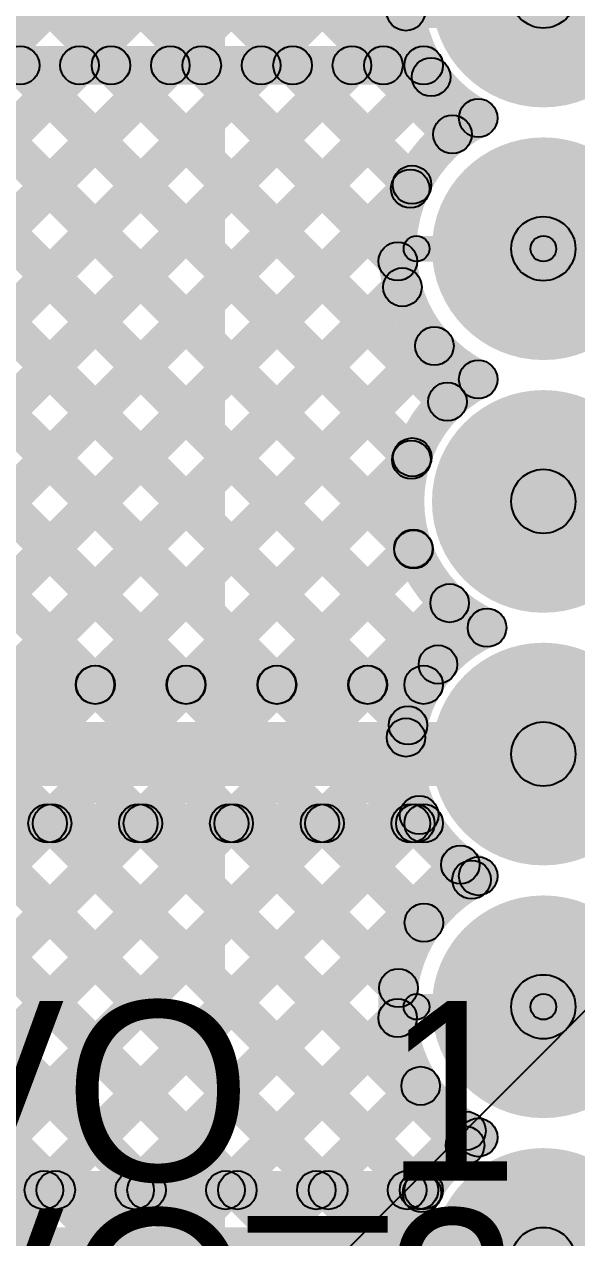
# Model space of a CAD drawing. Header units: millimetres. Extents: x 0 to 212, y 0 to 213.
# Drawn here: x 1.0579 to 1.273, y 1.3052 to 1.7779 of the extents above; entities that cross this region are included whole.
import ezdxf

# ---------------------------------------------------------------- set-up
doc = ezdxf.new("R2010")
doc.units = ezdxf.units.MM
doc.header["$MEASUREMENT"] = 0
for name, color, linetype in [('BottomLayer', 5, 'Continuous'), ('BottomSolder', 6, 'Continuous'), ('PadHoleLayer', 156, 'Continuous'), ('TopLayer', 1, 'Continuous'), ('TopOverlay', 2, 'Continuous'), ('TopSolder', 216, 'Continuous')]:
    doc.layers.add(name, color=color, linetype=linetype)

# ---------------------------------------------------------------- blocks, each defined once
blk = doc.blocks.new('B09B_XASK_1_A_LF__SN__11')
at = {"layer": 'BottomLayer'}
h = blk.add_hatch(color=5, dxfattribs=at)
edge = h.paths.add_edge_path()
edge.add_arc((-0.22305, -0.0325), 0.03937, 0, 360)
h = blk.add_hatch(color=5, dxfattribs=at)
edge = h.paths.add_edge_path()
edge.add_arc((-0.12463, -0.0325), 0.03937, 0, 360)
h = blk.add_hatch(color=5, dxfattribs=at)
edge = h.paths.add_edge_path()
edge.add_arc((-0.0262, -0.0325), 0.03937, 0, 360)
h = blk.add_hatch(color=5, dxfattribs=at)
edge = h.paths.add_edge_path()
edge.add_arc((0.07222, -0.0325), 0.03937, 0, 360)
h = blk.add_hatch(color=5, dxfattribs=at)
edge = h.paths.add_edge_path()
edge.add_arc((0.17065, -0.0325), 0.03937, 0, 360)
h = blk.add_hatch(color=5, dxfattribs=at)
edge = h.paths.add_edge_path()
edge.add_arc((0.26907, -0.0325), 0.03937, 0, 360)
at = {"layer": 'BottomSolder'}
h = blk.add_hatch(color=6, dxfattribs=at)
edge = h.paths.add_edge_path()
edge.add_arc((-0.22305, -0.0325), 0.04337, 0, 360)
h = blk.add_hatch(color=6, dxfattribs=at)
edge = h.paths.add_edge_path()
edge.add_arc((-0.12463, -0.0325), 0.04337, 0, 360)
h = blk.add_hatch(color=6, dxfattribs=at)
edge = h.paths.add_edge_path()
edge.add_arc((-0.0262, -0.0325), 0.04337, 0, 360)
h = blk.add_hatch(color=6, dxfattribs=at)
edge = h.paths.add_edge_path()
edge.add_arc((0.07222, -0.0325), 0.04337, 0, 360)
h = blk.add_hatch(color=6, dxfattribs=at)
edge = h.paths.add_edge_path()
edge.add_arc((0.17065, -0.0325), 0.04337, 0, 360)
h = blk.add_hatch(color=6, dxfattribs=at)
edge = h.paths.add_edge_path()
edge.add_arc((0.26907, -0.0325), 0.04337, 0, 360)
at = {"layer": 'PadHoleLayer'}
h = blk.add_hatch(color=156, dxfattribs=at)
edge = h.paths.add_edge_path()
edge.add_arc((-0.22305, -0.0325), 0.01969, 0, 360)
h = blk.add_hatch(color=156, dxfattribs=at)
edge = h.paths.add_edge_path()
edge.add_arc((-0.12463, -0.0325), 0.01969, 0, 360)
h = blk.add_hatch(color=156, dxfattribs=at)
edge = h.paths.add_edge_path()
edge.add_arc((-0.0262, -0.0325), 0.01969, 0, 360)
h = blk.add_hatch(color=156, dxfattribs=at)
edge = h.paths.add_edge_path()
edge.add_arc((0.07222, -0.0325), 0.01969, 0, 360)
h = blk.add_hatch(color=156, dxfattribs=at)
edge = h.paths.add_edge_path()
edge.add_arc((0.17065, -0.0325), 0.01969, 0, 360)
h = blk.add_hatch(color=156, dxfattribs=at)
edge = h.paths.add_edge_path()
edge.add_arc((0.26907, -0.0325), 0.01969, 0, 360)
at = {"layer": 'TopLayer'}
h = blk.add_hatch(color=1, dxfattribs=at)
edge = h.paths.add_edge_path()
edge.add_arc((-0.22305, -0.0325), 0.03937, 0, 360)
h = blk.add_hatch(color=1, dxfattribs=at)
edge = h.paths.add_edge_path()
edge.add_arc((-0.12463, -0.0325), 0.03937, 0, 360)
h = blk.add_hatch(color=1, dxfattribs=at)
edge = h.paths.add_edge_path()
edge.add_arc((-0.0262, -0.0325), 0.03937, 0, 360)
h = blk.add_hatch(color=1, dxfattribs=at)
edge = h.paths.add_edge_path()
edge.add_arc((0.07222, -0.0325), 0.03937, 0, 360)
h = blk.add_hatch(color=1, dxfattribs=at)
edge = h.paths.add_edge_path()
edge.add_arc((0.17065, -0.0325), 0.03937, 0, 360)
h = blk.add_hatch(color=1, dxfattribs=at)
edge = h.paths.add_edge_path()
edge.add_arc((0.26907, -0.0325), 0.03937, 0, 360)
at = {"layer": 'TopOverlay'}
blk.add_hatch(color=2, dxfattribs=at).paths.add_polyline_path([(0.468, -0.1565), (0.468, -0.1615), (-0.52, -0.1615), (-0.52, -0.1565)])
at = {"layer": 'TopSolder'}
h = blk.add_hatch(color=216, dxfattribs=at)
edge = h.paths.add_edge_path()
edge.add_arc((-0.22305, -0.0325), 0.04337, 0, 360)
h = blk.add_hatch(color=216, dxfattribs=at)
edge = h.paths.add_edge_path()
edge.add_arc((-0.12463, -0.0325), 0.04337, 0, 360)
h = blk.add_hatch(color=216, dxfattribs=at)
edge = h.paths.add_edge_path()
edge.add_arc((-0.0262, -0.0325), 0.04337, 0, 360)
h = blk.add_hatch(color=216, dxfattribs=at)
edge = h.paths.add_edge_path()
edge.add_arc((0.07222, -0.0325), 0.04337, 0, 360)
h = blk.add_hatch(color=216, dxfattribs=at)
edge = h.paths.add_edge_path()
edge.add_arc((0.17065, -0.0325), 0.04337, 0, 360)
h = blk.add_hatch(color=216, dxfattribs=at)
edge = h.paths.add_edge_path()
edge.add_arc((0.26907, -0.0325), 0.04337, 0, 360)

msp = doc.modelspace()

# ---------------------------------------------------------------- hatches: boundary and pattern name
at = {"layer": 'BottomLayer'}
for points in [[(0.51071, 1.77635), (0.51071, 1.80135), (1.26, 1.80135), (1.26, 1.77635)], [(0.51071, 1.75435), (0.51071, 1.76935), (1.21338, 1.76935), (1.21338, 1.75435)], [(0.44786, 1.1197), (0.43725, 1.1303), (1.07411, 1.76716), (1.08471, 1.75655)], [(0.48321, 1.1197), (0.47261, 1.1303), (1.10946, 1.76716), (1.12007, 1.75655)], [(0.51857, 1.1197), (0.50796, 1.1303), (1.14482, 1.76716), (1.15542, 1.75655)], [(0.55392, 1.1197), (0.54332, 1.1303), (1.18017, 1.76716), (1.19078, 1.75655)], [(0.83887, 1.75655), (0.84948, 1.76716), (1.09075, 1.52588), (1.08014, 1.51528)], [(0.87422, 1.75655), (0.88483, 1.76716), (1.12611, 1.52588), (1.1155, 1.51528)], [(0.90958, 1.75655), (0.92019, 1.76716), (1.16146, 1.52588), (1.15086, 1.51528)], [(0.94493, 1.75655), (0.95554, 1.76716), (1.19682, 1.52588), (1.18621, 1.51528)], [(0.98029, 1.75655), (0.9909, 1.76716), (1.22427, 1.53379), (1.21366, 1.52318)], [(1.01565, 1.75655), (1.02625, 1.76716), (1.21477, 1.57864), (1.20416, 1.56803)], [(1.051, 1.75655), (1.06161, 1.76716), (1.21425, 1.61451), (1.20365, 1.6039)], [(1.08636, 1.75655), (1.09696, 1.76716), (1.22797, 1.63615), (1.21737, 1.62554)], [(1.12171, 1.75655), (1.13232, 1.76716), (1.20864, 1.69083), (1.19804, 1.68022)], [(1.15707, 1.75655), (1.16767, 1.76716), (1.21418, 1.72065), (1.20358, 1.71004)], [(1.19242, 1.75655), (1.20303, 1.76716), (1.22993, 1.74026), (1.21932, 1.72965)], [(0.58928, 1.1197), (0.57867, 1.1303), (1.21101, 1.76264), (1.22162, 1.75203)], [(1.01687, 1.51193), (1.00626, 1.52254), (1.20287, 1.71915), (1.21348, 1.70854)], [(1.26, 1.67793), (1.26, 1.70293), (1.35057, 1.70293), (1.35057, 1.67793)], [(1.21063, 1.68543), (1.21063, 1.69543), (1.26, 1.69543), (1.26, 1.68543)], [(1.26, 1.68543), (1.26, 1.69543), (1.30937, 1.69543), (1.30937, 1.68543)], [(1.05557, 1.51528), (1.04496, 1.52588), (1.19983, 1.68076), (1.21044, 1.67015)], [(1.09092, 1.51528), (1.08032, 1.52588), (1.21228, 1.65785), (1.22289, 1.64724)], [(1.12628, 1.51528), (1.11567, 1.52588), (1.20333, 1.61354), (1.21394, 1.60293)], [(1.16163, 1.51528), (1.15103, 1.52588), (1.20406, 1.57892), (1.21467, 1.56831)], [(1.19699, 1.51528), (1.18638, 1.52588), (1.21819, 1.55769), (1.2288, 1.54709)], [(1.02458, 1.51308), (1.02458, 1.52808), (1.21338, 1.52808), (1.21338, 1.51308)], [(1.02458, 1.48108), (1.02458, 1.50608), (1.26, 1.50608), (1.26, 1.48108)], [(0.37759, 0.76659), (0.36699, 0.7772), (1.06167, 1.47188), (1.07228, 1.46128)], [(0.39527, 0.74891), (0.38466, 0.75952), (1.09703, 1.47188), (1.10763, 1.46128)], [(0.41295, 0.73124), (0.40234, 0.74184), (1.13238, 1.47188), (1.14299, 1.46128)], [(0.43063, 0.71356), (0.42002, 0.72416), (1.16774, 1.47188), (1.17834, 1.46128)], [(0.46382, 0.7114), (0.45322, 0.722), (1.20309, 1.47188), (1.2137, 1.46128)], [(1.02927, 1.46008), (1.03987, 1.47069), (1.21152, 1.29905), (1.20091, 1.28844)], [(1.03576, 1.45908), (1.03576, 1.47408), (1.21338, 1.47408), (1.21338, 1.45908)], [(1.06343, 1.46128), (1.07404, 1.47188), (1.21804, 1.32788), (1.20743, 1.31728)], [(1.06343, 1.46128), (1.07404, 1.47188), (1.21804, 1.32788), (1.20743, 1.31727)], [(1.09879, 1.46128), (1.1094, 1.47188), (1.23483, 1.34645), (1.22422, 1.33585)], [(1.13414, 1.46128), (1.14475, 1.47188), (1.2089, 1.40773), (1.19829, 1.39713)], [(1.1695, 1.46128), (1.18011, 1.47188), (1.2188, 1.43319), (1.20819, 1.42258)], [(1.20486, 1.46128), (1.21546, 1.47188), (1.23736, 1.44999), (1.22675, 1.43938)], [(0.49918, 0.7114), (0.48857, 0.722), (1.22236, 1.4558), (1.23297, 1.44519)], [(1.01159, 1.44241), (1.0222, 1.45301), (1.21773, 1.25748), (1.20713, 1.24687)], [(0.99391, 1.42473), (1.00452, 1.43534), (1.21143, 1.22842), (1.20083, 1.21781)], [(0.97623, 1.40705), (0.98684, 1.41766), (1.21143, 1.19307), (1.20083, 1.18246)], [(1.26, 1.38265), (1.26, 1.40765), (1.35057, 1.40765), (1.35057, 1.38265)], [(0.95856, 1.38937), (0.96916, 1.39998), (1.21143, 1.15771), (1.20083, 1.1471)], [(1.21063, 1.39015), (1.21063, 1.40015), (1.26, 1.40015), (1.26, 1.39015)], [(1.26, 1.39015), (1.26, 1.40015), (1.30937, 1.40015), (1.30937, 1.39015)], [(0.53453, 0.7114), (0.52393, 0.722), (1.198, 1.39607), (1.2086, 1.38547)], [(0.56989, 0.7114), (0.55928, 0.722), (1.20691, 1.36963), (1.21751, 1.35902)], [(0.60524, 0.7114), (0.59464, 0.722), (1.22475, 1.35211), (1.23535, 1.34151)]]:
    msp.add_hatch(color=5, dxfattribs=at).paths.add_polyline_path(points)
h = msp.add_hatch(color=5, dxfattribs=at)
edge = h.paths.add_edge_path()
edge.add_arc((1.26, 1.78885), 0.0125, 0, 360)
h = msp.add_hatch(color=5, dxfattribs=at)
edge = h.paths.add_edge_path()
edge.add_arc((1.0563, 1.76185), 0.0075, 0, 360)
h = msp.add_hatch(color=5, dxfattribs=at)
edge = h.paths.add_edge_path()
edge.add_arc((1.07941, 1.76185), 0.0075, 0, 360)
h = msp.add_hatch(color=5, dxfattribs=at)
edge = h.paths.add_edge_path()
edge.add_arc((1.09166, 1.76185), 0.0075, 0, 360)
h = msp.add_hatch(color=5, dxfattribs=at)
edge = h.paths.add_edge_path()
edge.add_arc((1.11476, 1.76185), 0.0075, 0, 360)
h = msp.add_hatch(color=5, dxfattribs=at)
edge = h.paths.add_edge_path()
edge.add_arc((1.12701, 1.76185), 0.0075, 0, 360)
h = msp.add_hatch(color=5, dxfattribs=at)
edge = h.paths.add_edge_path()
edge.add_arc((1.15012, 1.76185), 0.0075, 0, 360)
h = msp.add_hatch(color=5, dxfattribs=at)
edge = h.paths.add_edge_path()
edge.add_arc((1.16237, 1.76185), 0.0075, 0, 360)
h = msp.add_hatch(color=5, dxfattribs=at)
edge = h.paths.add_edge_path()
edge.add_arc((1.18547, 1.76185), 0.0075, 0, 360)
h = msp.add_hatch(color=5, dxfattribs=at)
edge = h.paths.add_edge_path()
edge.add_arc((1.19773, 1.76185), 0.0075, 0, 360)
h = msp.add_hatch(color=5, dxfattribs=at)
edge = h.paths.add_edge_path()
edge.add_arc((1.21338, 1.76185), 0.0075, 0, 360)
h = msp.add_hatch(color=5, dxfattribs=at)
edge = h.paths.add_edge_path()
edge.add_arc((1.21338, 1.76185), 0.0075, 0, 360)
h = msp.add_hatch(color=5, dxfattribs=at)
edge = h.paths.add_edge_path()
edge.add_arc((1.21631, 1.75734), 0.0075, 0, 360)
h = msp.add_hatch(color=5, dxfattribs=at)
edge = h.paths.add_edge_path()
edge.add_arc((1.23464, 1.74133), 0.0075, 0, 360)
h = msp.add_hatch(color=5, dxfattribs=at)
edge = h.paths.add_edge_path()
edge.add_arc((1.23464, 1.74133), 0.0075, 0, 360)
h = msp.add_hatch(color=5, dxfattribs=at)
edge = h.paths.add_edge_path()
edge.add_arc((1.22462, 1.73496), 0.0075, 0, 360)
h = msp.add_hatch(color=5, dxfattribs=at)
edge = h.paths.add_edge_path()
edge.add_arc((1.20817, 1.71384), 0.0075, 0, 360)
h = msp.add_hatch(color=5, dxfattribs=at)
edge = h.paths.add_edge_path()
edge.add_arc((1.20888, 1.71535), 0.0075, 0, 360)
h = msp.add_hatch(color=5, dxfattribs=at)
edge = h.paths.add_edge_path()
edge.add_arc((1.26, 1.69043), 0.0125, 0, 360)
h = msp.add_hatch(color=5, dxfattribs=at)
edge = h.paths.add_edge_path()
edge.add_arc((1.20334, 1.68553), 0.0075, 0, 360)
h = msp.add_hatch(color=5, dxfattribs=at)
edge = h.paths.add_edge_path()
edge.add_arc((1.21063, 1.69043), 0.005, 0, 360)
h = msp.add_hatch(color=5, dxfattribs=at)
edge = h.paths.add_edge_path()
edge.add_arc((1.26, 1.69043), 0.005, 0, 360)
h = msp.add_hatch(color=5, dxfattribs=at)
edge = h.paths.add_edge_path()
edge.add_arc((1.26, 1.69043), 0.005, 0, 360)
h = msp.add_hatch(color=5, dxfattribs=at)
edge = h.paths.add_edge_path()
edge.add_arc((1.20514, 1.67545), 0.0075, 0, 360)
h = msp.add_hatch(color=5, dxfattribs=at)
edge = h.paths.add_edge_path()
edge.add_arc((1.21759, 1.65254), 0.0075, 0, 360)
h = msp.add_hatch(color=5, dxfattribs=at)
edge = h.paths.add_edge_path()
edge.add_arc((1.23464, 1.63953), 0.0075, 0, 360)
h = msp.add_hatch(color=5, dxfattribs=at)
edge = h.paths.add_edge_path()
edge.add_arc((1.23464, 1.63953), 0.0075, 0, 360)
h = msp.add_hatch(color=5, dxfattribs=at)
edge = h.paths.add_edge_path()
edge.add_arc((1.22267, 1.63084), 0.0075, 0, 360)
h = msp.add_hatch(color=5, dxfattribs=at)
edge = h.paths.add_edge_path()
edge.add_arc((1.20895, 1.60921), 0.0075, 0, 360)
h = msp.add_hatch(color=5, dxfattribs=at)
edge = h.paths.add_edge_path()
edge.add_arc((1.20863, 1.60824), 0.0075, 0, 360)
h = msp.add_hatch(color=5, dxfattribs=at)
edge = h.paths.add_edge_path()
edge.add_arc((1.20937, 1.57361), 0.0075, 0, 360)
h = msp.add_hatch(color=5, dxfattribs=at)
edge = h.paths.add_edge_path()
edge.add_arc((1.20947, 1.57334), 0.0075, 0, 360)
h = msp.add_hatch(color=5, dxfattribs=at)
edge = h.paths.add_edge_path()
edge.add_arc((1.2235, 1.55239), 0.0075, 0, 360)
h = msp.add_hatch(color=5, dxfattribs=at)
edge = h.paths.add_edge_path()
edge.add_arc((1.23809, 1.54279), 0.0075, 0, 360)
h = msp.add_hatch(color=5, dxfattribs=at)
edge = h.paths.add_edge_path()
edge.add_arc((1.23809, 1.54279), 0.0075, 0, 360)
h = msp.add_hatch(color=5, dxfattribs=at)
edge = h.paths.add_edge_path()
edge.add_arc((1.21897, 1.52848), 0.0075, 0, 360)
h = msp.add_hatch(color=5, dxfattribs=at)
edge = h.paths.add_edge_path()
edge.add_arc((1.08545, 1.52058), 0.0075, 0, 360)
h = msp.add_hatch(color=5, dxfattribs=at)
edge = h.paths.add_edge_path()
edge.add_arc((1.08562, 1.52058), 0.0075, 0, 360)
h = msp.add_hatch(color=5, dxfattribs=at)
edge = h.paths.add_edge_path()
edge.add_arc((1.1208, 1.52058), 0.0075, 0, 360)
h = msp.add_hatch(color=5, dxfattribs=at)
edge = h.paths.add_edge_path()
edge.add_arc((1.12098, 1.52058), 0.0075, 0, 360)
h = msp.add_hatch(color=5, dxfattribs=at)
edge = h.paths.add_edge_path()
edge.add_arc((1.15616, 1.52058), 0.0075, 0, 360)
h = msp.add_hatch(color=5, dxfattribs=at)
edge = h.paths.add_edge_path()
edge.add_arc((1.15633, 1.52058), 0.0075, 0, 360)
h = msp.add_hatch(color=5, dxfattribs=at)
edge = h.paths.add_edge_path()
edge.add_arc((1.19151, 1.52058), 0.0075, 0, 360)
h = msp.add_hatch(color=5, dxfattribs=at)
edge = h.paths.add_edge_path()
edge.add_arc((1.19169, 1.52058), 0.0075, 0, 360)
h = msp.add_hatch(color=5, dxfattribs=at)
edge = h.paths.add_edge_path()
edge.add_arc((1.21338, 1.52058), 0.0075, 0, 360)
h = msp.add_hatch(color=5, dxfattribs=at)
edge = h.paths.add_edge_path()
edge.add_arc((1.21338, 1.52058), 0.0075, 0, 360)
h = msp.add_hatch(color=5, dxfattribs=at)
edge = h.paths.add_edge_path()
edge.add_arc((1.26, 1.49358), 0.0125, 0, 360)
h = msp.add_hatch(color=5, dxfattribs=at)
edge = h.paths.add_edge_path()
edge.add_arc((1.06698, 1.46658), 0.0075, 0, 360)
h = msp.add_hatch(color=5, dxfattribs=at)
edge = h.paths.add_edge_path()
edge.add_arc((1.06873, 1.46658), 0.0075, 0, 360)
h = msp.add_hatch(color=5, dxfattribs=at)
edge = h.paths.add_edge_path()
edge.add_arc((1.06874, 1.46658), 0.0075, 0, 360)
h = msp.add_hatch(color=5, dxfattribs=at)
edge = h.paths.add_edge_path()
edge.add_arc((1.10233, 1.46658), 0.0075, 0, 360)
h = msp.add_hatch(color=5, dxfattribs=at)
edge = h.paths.add_edge_path()
edge.add_arc((1.10409, 1.46658), 0.0075, 0, 360)
h = msp.add_hatch(color=5, dxfattribs=at)
edge = h.paths.add_edge_path()
edge.add_arc((1.13769, 1.46658), 0.0075, 0, 360)
h = msp.add_hatch(color=5, dxfattribs=at)
edge = h.paths.add_edge_path()
edge.add_arc((1.13945, 1.46658), 0.0075, 0, 360)
h = msp.add_hatch(color=5, dxfattribs=at)
edge = h.paths.add_edge_path()
edge.add_arc((1.17304, 1.46658), 0.0075, 0, 360)
h = msp.add_hatch(color=5, dxfattribs=at)
edge = h.paths.add_edge_path()
edge.add_arc((1.1748, 1.46658), 0.0075, 0, 360)
h = msp.add_hatch(color=5, dxfattribs=at)
edge = h.paths.add_edge_path()
edge.add_arc((1.2084, 1.46658), 0.0075, 0, 360)
h = msp.add_hatch(color=5, dxfattribs=at)
edge = h.paths.add_edge_path()
edge.add_arc((1.21016, 1.46658), 0.0075, 0, 360)
h = msp.add_hatch(color=5, dxfattribs=at)
edge = h.paths.add_edge_path()
edge.add_arc((1.21338, 1.46658), 0.0075, 0, 360)
h = msp.add_hatch(color=5, dxfattribs=at)
edge = h.paths.add_edge_path()
edge.add_arc((1.21338, 1.46658), 0.0075, 0, 360)
h = msp.add_hatch(color=5, dxfattribs=at)
edge = h.paths.add_edge_path()
edge.add_arc((1.22767, 1.45049), 0.0075, 0, 360)
h = msp.add_hatch(color=5, dxfattribs=at)
edge = h.paths.add_edge_path()
edge.add_arc((1.23205, 1.44468), 0.0075, 0, 360)
h = msp.add_hatch(color=5, dxfattribs=at)
edge = h.paths.add_edge_path()
edge.add_arc((1.23464, 1.44605), 0.0075, 0, 360)
h = msp.add_hatch(color=5, dxfattribs=at)
edge = h.paths.add_edge_path()
edge.add_arc((1.23464, 1.44605), 0.0075, 0, 360)
h = msp.add_hatch(color=5, dxfattribs=at)
edge = h.paths.add_edge_path()
edge.add_arc((1.21349, 1.42789), 0.0075, 0, 360)
h = msp.add_hatch(color=5, dxfattribs=at)
edge = h.paths.add_edge_path()
edge.add_arc((1.2036, 1.40243), 0.0075, 0, 360)
h = msp.add_hatch(color=5, dxfattribs=at)
edge = h.paths.add_edge_path()
edge.add_arc((1.26, 1.39515), 0.0125, 0, 360)
h = msp.add_hatch(color=5, dxfattribs=at)
edge = h.paths.add_edge_path()
edge.add_arc((1.21063, 1.39515), 0.005, 0, 360)
h = msp.add_hatch(color=5, dxfattribs=at)
edge = h.paths.add_edge_path()
edge.add_arc((1.26, 1.39515), 0.005, 0, 360)
h = msp.add_hatch(color=5, dxfattribs=at)
edge = h.paths.add_edge_path()
edge.add_arc((1.26, 1.39515), 0.005, 0, 360)
h = msp.add_hatch(color=5, dxfattribs=at)
edge = h.paths.add_edge_path()
edge.add_arc((1.2033, 1.39077), 0.0075, 0, 360)
h = msp.add_hatch(color=5, dxfattribs=at)
edge = h.paths.add_edge_path()
edge.add_arc((1.21221, 1.36433), 0.0075, 0, 360)
h = msp.add_hatch(color=5, dxfattribs=at)
edge = h.paths.add_edge_path()
edge.add_arc((1.23005, 1.34681), 0.0075, 0, 360)
h = msp.add_hatch(color=5, dxfattribs=at)
edge = h.paths.add_edge_path()
edge.add_arc((1.22952, 1.34115), 0.0075, 0, 360)
h = msp.add_hatch(color=5, dxfattribs=at)
edge = h.paths.add_edge_path()
edge.add_arc((1.23464, 1.34425), 0.0075, 0, 360)
h = msp.add_hatch(color=5, dxfattribs=at)
edge = h.paths.add_edge_path()
edge.add_arc((1.23464, 1.34425), 0.0075, 0, 360)
h = msp.add_hatch(color=5, dxfattribs=at)
edge = h.paths.add_edge_path()
edge.add_arc((1.21274, 1.32258), 0.0075, 0, 360)
h = msp.add_hatch(color=5, dxfattribs=at)
edge = h.paths.add_edge_path()
edge.add_arc((1.21274, 1.32258), 0.0075, 0, 360)
at = {"layer": 'TopLayer'}
for points in [[(-0.0193, 2.89757), (-0.0087, 2.90817), (1.20864, 1.69083), (1.19804, 1.68022)], [(-0.0193, 2.86221), (-0.0087, 2.87282), (1.22797, 1.63615), (1.21737, 1.62554)], [(-0.0193, 2.82686), (-0.0087, 2.83746), (1.21425, 1.61451), (1.20365, 1.6039)], [(0.69058, 2.25839), (0.70119, 2.269), (1.22993, 1.74026), (1.21932, 1.72965)], [(0.66271, 2.2509), (0.67332, 2.26151), (1.21418, 1.72065), (1.20358, 1.71004)], [(0.5697, 2.2025), (0.5803, 2.21311), (1.21477, 1.57864), (1.20416, 1.56803)], [(0.5697, 2.16714), (0.5803, 2.17775), (1.22427, 1.53379), (1.21366, 1.52318)], [(0.5697, 2.13179), (0.5803, 2.1424), (1.21261, 1.51009), (1.202, 1.49948)], [(0.5697, 2.09643), (0.5803, 2.10704), (1.23736, 1.44999), (1.22675, 1.43938)], [(0.5697, 2.06108), (0.5803, 2.07169), (1.2188, 1.43319), (1.20819, 1.42258)], [(0.5697, 2.02572), (0.5803, 2.03633), (1.2089, 1.40773), (1.19829, 1.39713)], [(0.5697, 1.99037), (0.5803, 2.00098), (1.23483, 1.34645), (1.22422, 1.33585)], [(0.5697, 1.95501), (0.5803, 1.96562), (1.21689, 1.32903), (1.20628, 1.31843)], [(0.5697, 1.95501), (0.5803, 1.96562), (1.21689, 1.32903), (1.20628, 1.31843)], [(0.72849, 1.43569), (0.71789, 1.4463), (1.21863, 1.94704), (1.22924, 1.93643)], [(0.5697, 1.91966), (0.5803, 1.93026), (1.18153, 1.32903), (1.17093, 1.31843)], [(0.5697, 1.8843), (0.5803, 1.89491), (1.14618, 1.32903), (1.13557, 1.31843)], [(0.74617, 1.41801), (0.73557, 1.42862), (1.20084, 1.8939), (1.21145, 1.88329)], [(0.76385, 1.40033), (0.75324, 1.41094), (1.20801, 1.86571), (1.21862, 1.8551)], [(0.5697, 1.84894), (0.5803, 1.85955), (1.11082, 1.32903), (1.10022, 1.31843)], [(0.78153, 1.38266), (0.77092, 1.39326), (1.22518, 1.84752), (1.23578, 1.83691)], [(0.5697, 1.81359), (0.5803, 1.8242), (1.07547, 1.32903), (1.06486, 1.31843)], [(0.79921, 1.36498), (0.7886, 1.37559), (1.20116, 1.78815), (1.21177, 1.77754)], [(0.81688, 1.3473), (0.80628, 1.35791), (1.21101, 1.76264), (1.22162, 1.75203)], [(0.83456, 1.32962), (0.82395, 1.34023), (1.20287, 1.71915), (1.21348, 1.70854)], [(1.21063, 1.68543), (1.21063, 1.69543), (1.26, 1.69543), (1.26, 1.68543)], [(1.26, 1.68543), (1.26, 1.69543), (1.30937, 1.69543), (1.30937, 1.68543)], [(0.85872, 1.31843), (0.84811, 1.32903), (1.19983, 1.68076), (1.21044, 1.67015)], [(0.89407, 1.31843), (0.88347, 1.32903), (1.21228, 1.65785), (1.22289, 1.64724)], [(0.92943, 1.31843), (0.91882, 1.32903), (1.20333, 1.61354), (1.21394, 1.60293)], [(1.26, 1.5795), (1.26, 1.6045), (1.35872, 1.6045), (1.35872, 1.5795)], [(0.96478, 1.31843), (0.95418, 1.32903), (1.20406, 1.57892), (1.21467, 1.56831)], [(1.00014, 1.31843), (0.98953, 1.32903), (1.21819, 1.55769), (1.2288, 1.54709)], [(1.03549, 1.31843), (1.02489, 1.32903), (1.20122, 1.50536), (1.21182, 1.49476)], [(1.07085, 1.31843), (1.06024, 1.32903), (1.20634, 1.47513), (1.21695, 1.46453)], [(1.1062, 1.31843), (1.0956, 1.32903), (1.22236, 1.4558), (1.23297, 1.44519)], [(1.21063, 1.39015), (1.21063, 1.40015), (1.26, 1.40015), (1.26, 1.39015)], [(1.26, 1.39015), (1.26, 1.40015), (1.30937, 1.40015), (1.30937, 1.39015)], [(1.14156, 1.31843), (1.13095, 1.32903), (1.198, 1.39607), (1.2086, 1.38547)], [(1.17692, 1.31843), (1.16631, 1.32903), (1.20691, 1.36963), (1.21751, 1.35902)], [(1.21227, 1.31843), (1.20166, 1.32903), (1.22475, 1.35211), (1.23535, 1.34151)], [(0.84046, 1.31623), (0.84046, 1.33123), (1.21338, 1.33123), (1.21338, 1.31623)], [(0.82927, 1.28423), (0.82927, 1.30923), (1.26, 1.30923), (1.26, 1.28423)]]:
    msp.add_hatch(color=1, dxfattribs=at).paths.add_polyline_path(points)
h = msp.add_hatch(color=1, dxfattribs=at)
edge = h.paths.add_edge_path()
edge.add_arc((1.20647, 1.78285), 0.0075, 0, 360)
h = msp.add_hatch(color=1, dxfattribs=at)
edge = h.paths.add_edge_path()
edge.add_arc((1.21631, 1.75734), 0.0075, 0, 360)
h = msp.add_hatch(color=1, dxfattribs=at)
edge = h.paths.add_edge_path()
edge.add_arc((1.23464, 1.74133), 0.0075, 0, 360)
h = msp.add_hatch(color=1, dxfattribs=at)
edge = h.paths.add_edge_path()
edge.add_arc((1.23464, 1.74133), 0.0075, 0, 360)
h = msp.add_hatch(color=1, dxfattribs=at)
edge = h.paths.add_edge_path()
edge.add_arc((1.22462, 1.73496), 0.0075, 0, 360)
h = msp.add_hatch(color=1, dxfattribs=at)
edge = h.paths.add_edge_path()
edge.add_arc((1.20817, 1.71384), 0.0075, 0, 360)
h = msp.add_hatch(color=1, dxfattribs=at)
edge = h.paths.add_edge_path()
edge.add_arc((1.20888, 1.71535), 0.0075, 0, 360)
h = msp.add_hatch(color=1, dxfattribs=at)
edge = h.paths.add_edge_path()
edge.add_arc((1.20334, 1.68553), 0.0075, 0, 360)
h = msp.add_hatch(color=1, dxfattribs=at)
edge = h.paths.add_edge_path()
edge.add_arc((1.21063, 1.69043), 0.005, 0, 360)
h = msp.add_hatch(color=1, dxfattribs=at)
edge = h.paths.add_edge_path()
edge.add_arc((1.26, 1.69043), 0.005, 0, 360)
h = msp.add_hatch(color=1, dxfattribs=at)
edge = h.paths.add_edge_path()
edge.add_arc((1.26, 1.69043), 0.005, 0, 360)
h = msp.add_hatch(color=1, dxfattribs=at)
edge = h.paths.add_edge_path()
edge.add_arc((1.20514, 1.67545), 0.0075, 0, 360)
h = msp.add_hatch(color=1, dxfattribs=at)
edge = h.paths.add_edge_path()
edge.add_arc((1.21759, 1.65254), 0.0075, 0, 360)
h = msp.add_hatch(color=1, dxfattribs=at)
edge = h.paths.add_edge_path()
edge.add_arc((1.23464, 1.63953), 0.0075, 0, 360)
h = msp.add_hatch(color=1, dxfattribs=at)
edge = h.paths.add_edge_path()
edge.add_arc((1.23464, 1.63953), 0.0075, 0, 360)
h = msp.add_hatch(color=1, dxfattribs=at)
edge = h.paths.add_edge_path()
edge.add_arc((1.22267, 1.63084), 0.0075, 0, 360)
h = msp.add_hatch(color=1, dxfattribs=at)
edge = h.paths.add_edge_path()
edge.add_arc((1.20895, 1.60921), 0.0075, 0, 360)
h = msp.add_hatch(color=1, dxfattribs=at)
edge = h.paths.add_edge_path()
edge.add_arc((1.20863, 1.60824), 0.0075, 0, 360)
h = msp.add_hatch(color=1, dxfattribs=at)
edge = h.paths.add_edge_path()
edge.add_arc((1.26, 1.592), 0.0125, 0, 360)
h = msp.add_hatch(color=1, dxfattribs=at)
edge = h.paths.add_edge_path()
edge.add_arc((1.20937, 1.57361), 0.0075, 0, 360)
h = msp.add_hatch(color=1, dxfattribs=at)
edge = h.paths.add_edge_path()
edge.add_arc((1.20947, 1.57334), 0.0075, 0, 360)
h = msp.add_hatch(color=1, dxfattribs=at)
edge = h.paths.add_edge_path()
edge.add_arc((1.2235, 1.55239), 0.0075, 0, 360)
h = msp.add_hatch(color=1, dxfattribs=at)
edge = h.paths.add_edge_path()
edge.add_arc((1.23809, 1.54279), 0.0075, 0, 360)
h = msp.add_hatch(color=1, dxfattribs=at)
edge = h.paths.add_edge_path()
edge.add_arc((1.23809, 1.54279), 0.0075, 0, 360)
h = msp.add_hatch(color=1, dxfattribs=at)
edge = h.paths.add_edge_path()
edge.add_arc((1.21897, 1.52848), 0.0075, 0, 360)
h = msp.add_hatch(color=1, dxfattribs=at)
edge = h.paths.add_edge_path()
edge.add_arc((1.20731, 1.50478), 0.0075, 0, 360)
h = msp.add_hatch(color=1, dxfattribs=at)
edge = h.paths.add_edge_path()
edge.add_arc((1.20652, 1.50006), 0.0075, 0, 360)
h = msp.add_hatch(color=1, dxfattribs=at)
edge = h.paths.add_edge_path()
edge.add_arc((1.21165, 1.46983), 0.0075, 0, 360)
h = msp.add_hatch(color=1, dxfattribs=at)
edge = h.paths.add_edge_path()
edge.add_arc((1.22767, 1.45049), 0.0075, 0, 360)
h = msp.add_hatch(color=1, dxfattribs=at)
edge = h.paths.add_edge_path()
edge.add_arc((1.23205, 1.44468), 0.0075, 0, 360)
h = msp.add_hatch(color=1, dxfattribs=at)
edge = h.paths.add_edge_path()
edge.add_arc((1.23464, 1.44605), 0.0075, 0, 360)
h = msp.add_hatch(color=1, dxfattribs=at)
edge = h.paths.add_edge_path()
edge.add_arc((1.23464, 1.44605), 0.0075, 0, 360)
h = msp.add_hatch(color=1, dxfattribs=at)
edge = h.paths.add_edge_path()
edge.add_arc((1.21349, 1.42789), 0.0075, 0, 360)
h = msp.add_hatch(color=1, dxfattribs=at)
edge = h.paths.add_edge_path()
edge.add_arc((1.2036, 1.40243), 0.0075, 0, 360)
h = msp.add_hatch(color=1, dxfattribs=at)
edge = h.paths.add_edge_path()
edge.add_arc((1.21063, 1.39515), 0.005, 0, 360)
h = msp.add_hatch(color=1, dxfattribs=at)
edge = h.paths.add_edge_path()
edge.add_arc((1.26, 1.39515), 0.005, 0, 360)
h = msp.add_hatch(color=1, dxfattribs=at)
edge = h.paths.add_edge_path()
edge.add_arc((1.26, 1.39515), 0.005, 0, 360)
h = msp.add_hatch(color=1, dxfattribs=at)
edge = h.paths.add_edge_path()
edge.add_arc((1.2033, 1.39077), 0.0075, 0, 360)
h = msp.add_hatch(color=1, dxfattribs=at)
edge = h.paths.add_edge_path()
edge.add_arc((1.21221, 1.36433), 0.0075, 0, 360)
h = msp.add_hatch(color=1, dxfattribs=at)
edge = h.paths.add_edge_path()
edge.add_arc((1.23005, 1.34681), 0.0075, 0, 360)
h = msp.add_hatch(color=1, dxfattribs=at)
edge = h.paths.add_edge_path()
edge.add_arc((1.22952, 1.34115), 0.0075, 0, 360)
h = msp.add_hatch(color=1, dxfattribs=at)
edge = h.paths.add_edge_path()
edge.add_arc((1.23464, 1.34425), 0.0075, 0, 360)
h = msp.add_hatch(color=1, dxfattribs=at)
edge = h.paths.add_edge_path()
edge.add_arc((1.23464, 1.34425), 0.0075, 0, 360)
h = msp.add_hatch(color=1, dxfattribs=at)
edge = h.paths.add_edge_path()
edge.add_arc((1.06555, 1.32373), 0.0075, 0, 360)
h = msp.add_hatch(color=1, dxfattribs=at)
edge = h.paths.add_edge_path()
edge.add_arc((1.07016, 1.32373), 0.0075, 0, 360)
h = msp.add_hatch(color=1, dxfattribs=at)
edge = h.paths.add_edge_path()
edge.add_arc((1.1009, 1.32373), 0.0075, 0, 360)
h = msp.add_hatch(color=1, dxfattribs=at)
edge = h.paths.add_edge_path()
edge.add_arc((1.10552, 1.32373), 0.0075, 0, 360)
h = msp.add_hatch(color=1, dxfattribs=at)
edge = h.paths.add_edge_path()
edge.add_arc((1.13626, 1.32373), 0.0075, 0, 360)
h = msp.add_hatch(color=1, dxfattribs=at)
edge = h.paths.add_edge_path()
edge.add_arc((1.14087, 1.32373), 0.0075, 0, 360)
h = msp.add_hatch(color=1, dxfattribs=at)
edge = h.paths.add_edge_path()
edge.add_arc((1.17161, 1.32373), 0.0075, 0, 360)
h = msp.add_hatch(color=1, dxfattribs=at)
edge = h.paths.add_edge_path()
edge.add_arc((1.17623, 1.32373), 0.0075, 0, 360)
h = msp.add_hatch(color=1, dxfattribs=at)
edge = h.paths.add_edge_path()
edge.add_arc((1.20697, 1.32373), 0.0075, 0, 360)
h = msp.add_hatch(color=1, dxfattribs=at)
edge = h.paths.add_edge_path()
edge.add_arc((1.21158, 1.32373), 0.0075, 0, 360)
h = msp.add_hatch(color=1, dxfattribs=at)
edge = h.paths.add_edge_path()
edge.add_arc((1.21159, 1.32373), 0.0075, 0, 360)
h = msp.add_hatch(color=1, dxfattribs=at)
edge = h.paths.add_edge_path()
edge.add_arc((1.21338, 1.32373), 0.0075, 0, 360)
h = msp.add_hatch(color=1, dxfattribs=at)
edge = h.paths.add_edge_path()
edge.add_arc((1.21338, 1.32373), 0.0075, 0, 360)
h = msp.add_hatch(color=1, dxfattribs=at)
edge = h.paths.add_edge_path()
edge.add_arc((1.26, 1.29673), 0.0125, 0, 360)

# ---------------------------------------------------------------- linework, layer by layer
at = {"layer": 'BottomLayer', "const_width": 0.015}
for points in [[(1.23464, 1.74133, -0.139788), (1.21338, 1.76185)], [(1.23464, 1.63953, -0.618963), (1.23464, 1.74133)], [(1.23809, 1.54279, -0.624324), (1.23464, 1.63953)], [(1.21338, 1.52058, -0.158025), (1.23809, 1.54279)], [(1.23464, 1.44605, -0.139788), (1.21338, 1.46658)], [(1.23464, 1.34425, -0.618963), (1.23464, 1.44605)], [(1.22972, 1.25217, -0.564109), (1.23464, 1.34425)]]:
    msp.add_lwpolyline(points, format="xyb", dxfattribs=at)
at = {"layer": 'BottomLayer'}
for centre, radius in [((1.26, 1.78885), 0.0125), ((1.0563, 1.76185), 0.0075), ((1.07941, 1.76185), 0.0075), ((1.09166, 1.76185), 0.0075), ((1.11476, 1.76185), 0.0075), ((1.12701, 1.76185), 0.0075), ((1.15012, 1.76185), 0.0075), ((1.16237, 1.76185), 0.0075), ((1.18547, 1.76185), 0.0075), ((1.19773, 1.76185), 0.0075), ((1.21338, 1.76185), 0.0075), ((1.21338, 1.76185), 0.0075), ((1.21631, 1.75734), 0.0075), ((1.23464, 1.74133), 0.0075), ((1.23464, 1.74133), 0.0075), ((1.22462, 1.73496), 0.0075), ((1.20817, 1.71384), 0.0075), ((1.20888, 1.71535), 0.0075), ((1.26, 1.69043), 0.0125), ((1.20334, 1.68553), 0.0075), ((1.21063, 1.69043), 0.005), ((1.26, 1.69043), 0.005), ((1.26, 1.69043), 0.005), ((1.20514, 1.67545), 0.0075), ((1.21759, 1.65254), 0.0075), ((1.23464, 1.63953), 0.0075), ((1.23464, 1.63953), 0.0075), ((1.22267, 1.63084), 0.0075), ((1.20895, 1.60921), 0.0075), ((1.20863, 1.60824), 0.0075), ((1.20937, 1.57361), 0.0075), ((1.20947, 1.57334), 0.0075), ((1.2235, 1.55239), 0.0075), ((1.23809, 1.54279), 0.0075), ((1.23809, 1.54279), 0.0075), ((1.21897, 1.52848), 0.0075), ((1.08545, 1.52058), 0.0075), ((1.08562, 1.52058), 0.0075), ((1.1208, 1.52058), 0.0075), ((1.12098, 1.52058), 0.0075), ((1.15616, 1.52058), 0.0075), ((1.15633, 1.52058), 0.0075), ((1.19151, 1.52058), 0.0075), ((1.19169, 1.52058), 0.0075), ((1.21338, 1.52058), 0.0075), ((1.21338, 1.52058), 0.0075), ((1.26, 1.49358), 0.0125), ((1.06698, 1.46658), 0.0075), ((1.06873, 1.46658), 0.0075), ((1.06874, 1.46658), 0.0075), ((1.10233, 1.46658), 0.0075), ((1.10409, 1.46658), 0.0075), ((1.13769, 1.46658), 0.0075), ((1.13945, 1.46658), 0.0075), ((1.17304, 1.46658), 0.0075), ((1.1748, 1.46658), 0.0075), ((1.2084, 1.46658), 0.0075), ((1.21016, 1.46658), 0.0075), ((1.21338, 1.46658), 0.0075), ((1.21338, 1.46658), 0.0075), ((1.22767, 1.45049), 0.0075), ((1.23205, 1.44468), 0.0075), ((1.23464, 1.44605), 0.0075), ((1.23464, 1.44605), 0.0075), ((1.21349, 1.42789), 0.0075), ((1.2036, 1.40243), 0.0075), ((1.26, 1.39515), 0.0125), ((1.21063, 1.39515), 0.005), ((1.26, 1.39515), 0.005), ((1.26, 1.39515), 0.005), ((1.2033, 1.39077), 0.0075), ((1.21221, 1.36433), 0.0075), ((1.23005, 1.34681), 0.0075), ((1.22952, 1.34115), 0.0075), ((1.23464, 1.34425), 0.0075), ((1.23464, 1.34425), 0.0075), ((1.21274, 1.32258), 0.0075), ((1.21274, 1.32258), 0.0075)]:
    msp.add_circle(centre, radius, dxfattribs=at)
at = {"layer": 'TopLayer', "const_width": 0.015}
for points in [[(1.23464, 1.74133, -0.624324), (1.23809, 1.83807)], [(1.23464, 1.63953, -0.618963), (1.23464, 1.74133)], [(1.23809, 1.54279, -0.624324), (1.23464, 1.63953)], [(1.23464, 1.44605, -0.624324), (1.23809, 1.54279)], [(1.23464, 1.34425, -0.618963), (1.23464, 1.44605)], [(1.21338, 1.32373, -0.139788), (1.23464, 1.34425)]]:
    msp.add_lwpolyline(points, format="xyb", dxfattribs=at)
at = {"layer": 'TopLayer'}
for centre, radius in [((1.20647, 1.78285), 0.0075), ((1.21631, 1.75734), 0.0075), ((1.23464, 1.74133), 0.0075), ((1.23464, 1.74133), 0.0075), ((1.22462, 1.73496), 0.0075), ((1.20817, 1.71384), 0.0075), ((1.20888, 1.71535), 0.0075), ((1.20334, 1.68553), 0.0075), ((1.21063, 1.69043), 0.005), ((1.26, 1.69043), 0.005), ((1.26, 1.69043), 0.005), ((1.20514, 1.67545), 0.0075), ((1.21759, 1.65254), 0.0075), ((1.23464, 1.63953), 0.0075), ((1.23464, 1.63953), 0.0075), ((1.22267, 1.63084), 0.0075), ((1.20895, 1.60921), 0.0075), ((1.20863, 1.60824), 0.0075), ((1.26, 1.592), 0.0125), ((1.20937, 1.57361), 0.0075), ((1.20947, 1.57334), 0.0075), ((1.2235, 1.55239), 0.0075), ((1.23809, 1.54279), 0.0075), ((1.23809, 1.54279), 0.0075), ((1.21897, 1.52848), 0.0075), ((1.20731, 1.50478), 0.0075), ((1.20652, 1.50006), 0.0075), ((1.21165, 1.46983), 0.0075), ((1.22767, 1.45049), 0.0075), ((1.23205, 1.44468), 0.0075), ((1.23464, 1.44605), 0.0075), ((1.23464, 1.44605), 0.0075), ((1.21349, 1.42789), 0.0075), ((1.2036, 1.40243), 0.0075), ((1.21063, 1.39515), 0.005), ((1.26, 1.39515), 0.005), ((1.26, 1.39515), 0.005), ((1.2033, 1.39077), 0.0075), ((1.21221, 1.36433), 0.0075), ((1.23005, 1.34681), 0.0075), ((1.22952, 1.34115), 0.0075), ((1.23464, 1.34425), 0.0075), ((1.23464, 1.34425), 0.0075), ((1.06555, 1.32373), 0.0075), ((1.07016, 1.32373), 0.0075), ((1.1009, 1.32373), 0.0075), ((1.10552, 1.32373), 0.0075), ((1.13626, 1.32373), 0.0075), ((1.14087, 1.32373), 0.0075), ((1.17161, 1.32373), 0.0075), ((1.17623, 1.32373), 0.0075), ((1.20697, 1.32373), 0.0075), ((1.21158, 1.32373), 0.0075), ((1.21159, 1.32373), 0.0075), ((1.21338, 1.32373), 0.0075), ((1.21338, 1.32373), 0.0075), ((1.26, 1.29673), 0.0125)]:
    msp.add_circle(centre, radius, dxfattribs=at)
at = {"layer": 'TopSolder'}
msp.add_line((0.01639, 0.12842), (212.29836, 213.33436), dxfattribs=at)

# ---------------------------------------------------------------- block references
at = {"rotation": 270}
msp.add_blockref('B09B_XASK_1_A_LF__SN__11', (1.2925, 1.5658), dxfattribs=at)

# ---------------------------------------------------------------- texts
at = {"layer": 'TopOverlay'}
for s, p in [('SERVO_1', (0.81861, 1.32736)), ('SERVO_2', (0.81861, 1.24636))]:
    msp.add_text(s, height=0.07, rotation=360, dxfattribs=at).set_placement(p)

doc.saveas('drawing.dxf')
